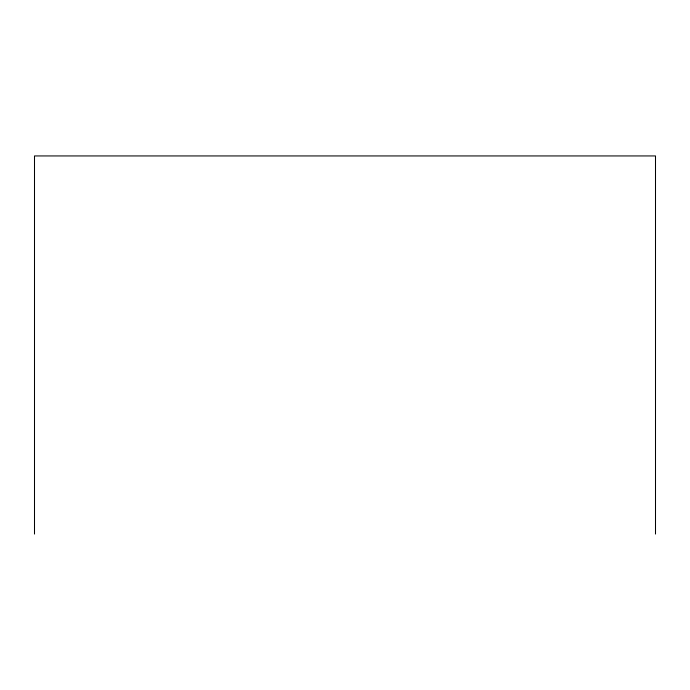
<?xml version="1.0" encoding="UTF-8"?>
<svg xmlns="http://www.w3.org/2000/svg" width="690" height="690" viewBox="0 0 690 690"><rect width="100%" height="100%" fill="white"/><g stroke="black" fill="none" stroke-linecap="round" stroke-linejoin="round"><path stroke-width="1.03" d="M655.5 534.06L655.5 155.94L34.5 155.94L34.5 534.06"/></g></svg>
